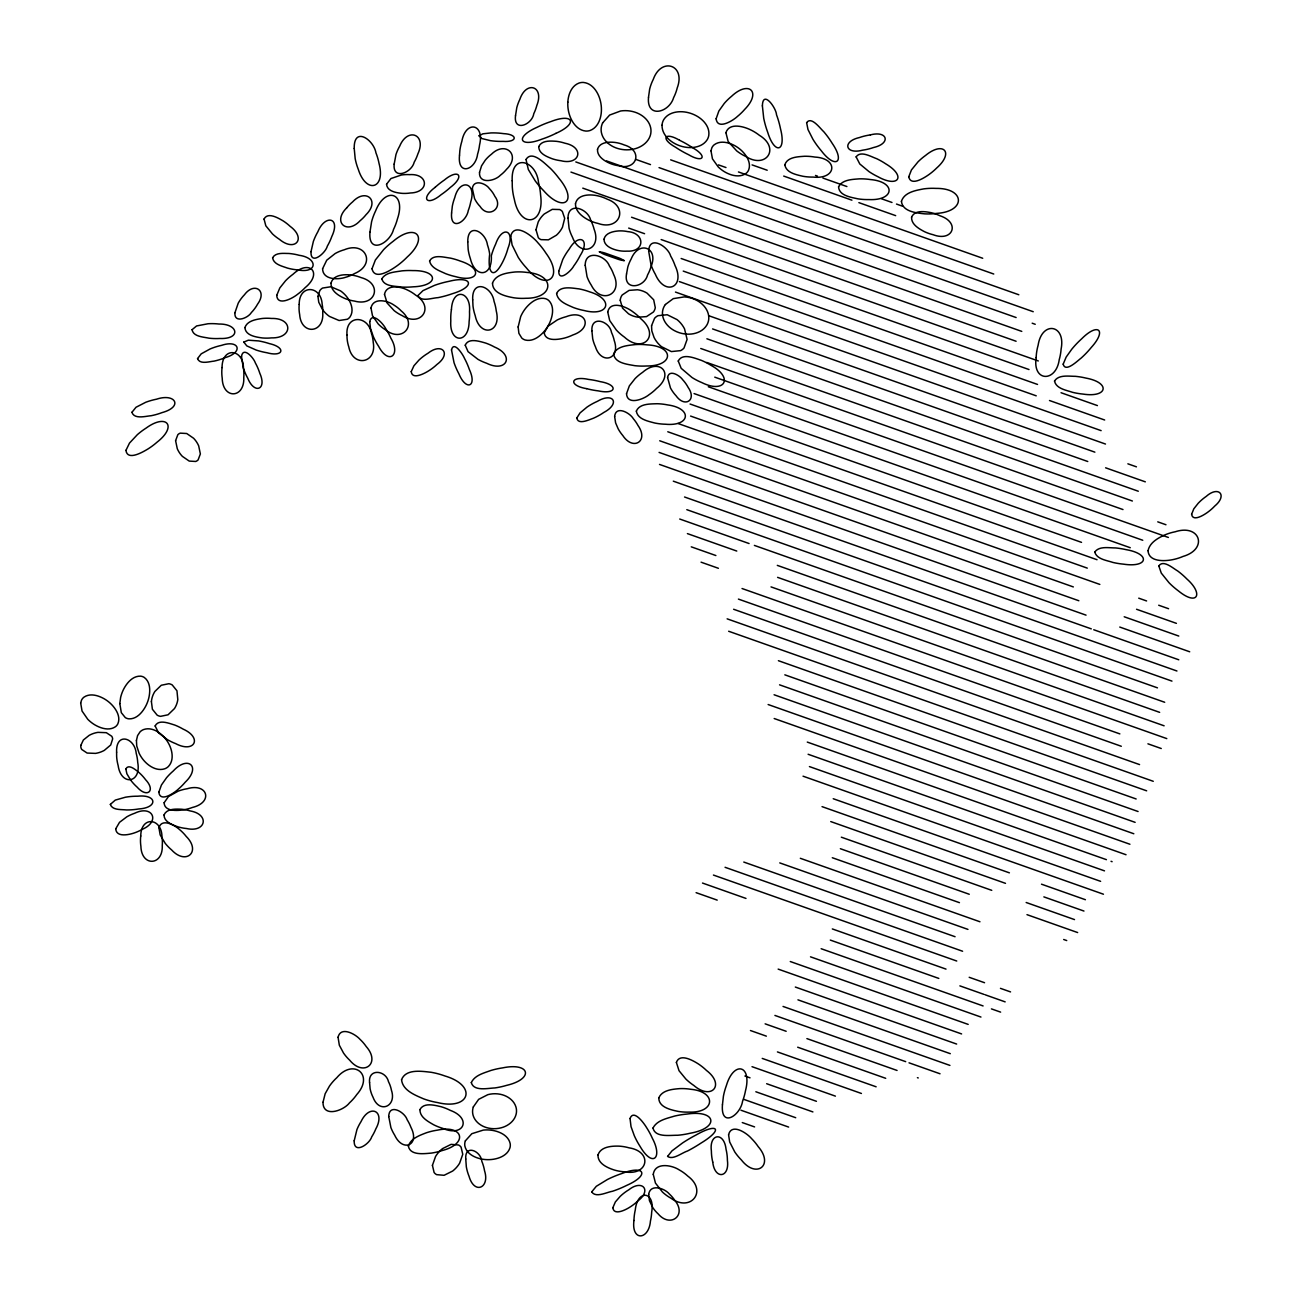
<?xml version="1.0" encoding="UTF-8"?>
<svg xmlns="http://www.w3.org/2000/svg" width="1302" height="1302" viewBox="0 0 1302 1302"><rect width="100%" height="100%" fill="white"/><g stroke="black" fill="none" stroke-linecap="round" stroke-linejoin="round"><path stroke-width="1.5" d="M346.592 208.011C332.303 222.056 346.755 235.027 360.084 220.738A42.087 41.208 -3.7 0 0 366.057 214.667C380.347 200.638 365.895 187.667 352.565 201.94A42.087 41.208 -3.7 0 0 346.592 208.011M435.047 187.39C420.025 198.734 426.942 206.562 441.085 194.73A86.485 84.695 -3.7 0 0 450.378 187.39C465.4 176.047 458.483 168.235 444.34 180.05A86.485 84.695 -3.7 0 0 435.047 187.407M555.889 133.374C578.365 123.478 573.352 112.769 550.844 121.591A101.865 99.749 -3.7 0 0 536.961 127.336C514.485 137.231 519.498 147.94 542.006 139.119A101.865 99.749 -3.7 0 0 555.889 133.374M870.403 134.887C887.671 130.314 891.154 143.594 873.561 147.517A56.914 55.726 -3.7 0 1 862.559 150.186C845.291 154.775 841.808 141.479 859.401 137.556A56.914 55.726 -3.7 0 1 870.403 134.903M586.649 388.663C568.063 385.587 570.309 375.448 588.504 379.403A86.485 84.695 -3.7 0 1 600.206 381.632C618.775 384.725 616.546 394.864 598.334 390.893A86.485 84.695 -3.7 0 1 586.649 388.663M815.491 175.444L817.493 176.144M822.913 178.065L846.902 186.544M881.356 198.718L891.984 202.477M896.492 204.056L902.823 206.302M752.068 164.898L767.203 170.236M783.706 176.079L851.915 200.183M858.881 202.64L895.678 215.644M718.46 164.882L725.979 167.535M738.446 171.945L982.717 258.268M670.66 159.853L993.751 274.022M635.62 159.332L650.495 164.605M659.04 167.616L1018.815 294.757M606.553 160.927L1033.235 311.715M575.809 161.936L1016.13 317.542M1032.177 323.205L1035.236 324.279M570.96 172.092L1021.777 331.392M582.775 188.139L618.694 200.817M619.638 201.159L1016.097 341.254M631.568 217.239L1038.296 360.963M628.671 228.078L644.588 233.709M661.172 239.568L1029.003 369.54M681.158 258.496L1037.531 384.432M1061.049 392.732L1097.423 405.589M683.241 271.093L1036.229 395.824M1049.493 400.511L1104.666 420.009M679.351 281.59L1101.134 430.637M675.461 292.071L699.174 300.453M700.362 300.876L1105.496 444.047M709.476 315.963L1094.868 452.152M1127.874 463.821L1136.434 466.832M712.568 328.918L1087.772 461.51M1105.61 467.809L1145.321 481.838M706.888 338.78L1138.29 491.228M700.753 348.48L1132.382 501.01M706.709 362.444L1122.991 509.554M1157.755 521.842L1165.957 524.739M714.765 377.157L1168.366 537.449M708.288 386.743L1142.765 540.265M694.08 393.578L1130.266 547.719M690.06 404.027L1081.523 542.364M690.581 416.07L1097.033 559.714M678.082 423.524L1087.284 568.128M667.78 431.759L1099.832 584.419M1138.729 598.171L1146.59 600.954M1158.699 605.235L1168.578 608.718M659.723 440.776L1073.336 586.925M1136.548 609.271L1176.406 623.349M659.089 452.412L1078.837 600.743M1124.212 616.774L1178.782 636.06M659.512 464.423L1086.047 615.146M1119.769 627.059L1189.702 651.781M673.313 481.17L1091.288 628.866M1093.761 629.745L1178.782 659.788M684.543 497.006L1176.943 671.002M686.805 509.668L1171.963 681.109M679.725 519.026L749.073 543.536M754.379 545.408L1157.462 687.847M687.407 533.608L736.769 551.055M777.31 565.377L1164.688 702.266M691.264 546.84L715.872 555.531M777.603 577.356L1159.643 712.357M701.062 562.171L718.395 568.29M771.028 586.893L1164.118 725.8M742.042 588.52L1166.804 738.608M738.413 599.099L1119.85 733.889M1147.925 743.816L1161.254 748.52M733.612 609.271L1121.299 746.274M727.134 618.841L1139.559 764.583M728.664 631.258L1153.263 781.298M778.401 660.7L1146.655 790.819M784.829 674.827L1136.158 798.972M779.556 684.836L1138.078 811.52M774.088 694.763L1135.132 822.343M768.131 704.528L1133.814 833.752M774.185 718.525L1129.924 844.249M807.289 742.091L1126.035 854.73M808.119 754.265L1106.423 859.662M1111.045 861.306L1112.103 861.68M809.421 766.585L1104.503 870.859M803.041 776.187L1100.613 881.34M833.231 798.728L1103.445 894.214M822.05 806.638L1009.392 872.845M1041.502 884.188L1085.412 899.715M830.741 821.578L1005.502 883.342M1043.862 896.883L1083.964 911.058M841.336 837.186L991.75 890.34M1026.171 902.498L1074.508 919.586M840.36 848.709L969.258 894.262M1026.985 914.655L1077.649 932.558M832.303 857.725L959.444 902.66M1063.685 939.491L1066.729 940.565M800.323 858.295L979.95 921.767M779.768 862.901L967.956 929.4M743.784 862.054L955.066 936.708M725.068 867.295L962.601 951.241M713.431 875.058L956.742 961.022M702.494 883.049L745.981 898.429M832.32 928.928L946.017 969.111M969.193 977.297L984.556 982.717M1000.457 988.348L1010.547 991.912M696.114 892.667L717.207 900.121M830.302 940.077L938.807 978.42M959.883 985.874L983.954 994.37M985.012 994.744L1005.16 1001.873M821.155 948.719L983.091 1005.941M991.424 1008.887L1000.62 1012.126M810.495 956.824L980.959 1017.057M790.265 961.527L968.183 1024.397M778.157 969.111L961.592 1033.934M795.327 987.046L956.644 1044.058M797.947 999.838L950.297 1053.676M783.039 1006.446L949.923 1065.41M774.918 1015.43L905.704 1061.651M909.04 1062.823L940.028 1073.776M765.137 1023.844L786.164 1031.282M806.898 1038.605L897.062 1070.456M917.422 1077.665L918.252 1077.958M750.457 1030.533L766.357 1036.148M797.687 1047.215L885.702 1078.316M777.424 1051.918L876.132 1086.796M762.24 1058.412L861.419 1093.468M752.019 1066.68L835.412 1096.138M744.907 1076.022L750.017 1077.828M766.65 1083.72L816.435 1101.297M755.844 1091.76L812.904 1111.924M743.605 1099.295L795.717 1117.718M740.936 1110.215L788.621 1127.076M742.286 1122.568L754.59 1126.914M679.563 140.274C664.801 131.502 660.13 138.63 675.429 147.159A103.655 101.491 -3.7 0 0 688.546 154.678C703.308 163.466 707.979 156.321 692.68 147.793A103.655 101.491 -3.7 0 0 679.563 140.274M712.747 1162.133C714.668 1179.824 729.787 1178.066 727.411 1160.375A52.243 51.152 -3.7 0 0 726.044 1149.243C724.14 1131.536 708.988 1133.31 711.38 1151.001A52.243 51.152 -3.7 0 0 712.747 1162.133M429.579 260.953C431.011 268.163 439.685 270.832 445.561 273.632A68.925 67.492 -3.7 0 0 455.456 276.61C478.68 283.299 483.791 268.521 460.355 261.084A68.925 67.492 -3.7 0 0 450.459 258.121C444.063 257.373 433.42 254.004 429.579 260.953M451.582 212.975C450.101 231.707 466.36 222.105 468.297 210.452A52.047 50.957 -3.7 0 0 470.722 201.956C476.939 182.361 459.622 177.983 454.756 197.627A52.047 50.957 -3.7 0 0 452.331 206.123L451.582 212.975M648.51 97.292C646.443 118.824 669.212 112.672 673.622 97.634A47.197 46.221 -3.7 0 0 677.252 87.852C685.91 64.856 661.351 56.67 653.278 79.373A47.197 46.221 -3.7 0 0 649.649 89.154L648.51 97.292M346.983 334.923L347.048 337.918A37.563 36.782 -3.7 0 0 348.79 346.902C352.988 367.88 377.141 363.47 373.218 342.28A37.563 36.782 -3.7 0 0 371.461 333.296C368.287 315.068 345.372 314.384 346.983 334.923M354.225 148.477L355.186 158.681A63.293 61.975 -3.7 0 0 358.294 169.341C366.155 194.242 385.831 188.985 379.045 163.466A63.293 61.975 -3.7 0 0 375.936 152.822C373.674 139.574 353.688 125.92 354.225 148.477M388.745 1116.546L390.893 1127.548A44.04 43.129 -3.7 0 0 394.669 1135.149C402.871 1152.856 420.139 1144.979 410.944 1127.353A44.04 43.129 -3.7 0 0 407.168 1119.753C404.743 1111.973 388.972 1102.989 388.745 1116.546M394.164 164.117C392.488 180.49 411.66 172.792 414.166 162.262A46.53 45.554 -3.7 0 0 417.877 153.896C426.942 134.448 407.689 126.766 399.681 146.182A46.53 45.554 -3.7 0 0 395.971 154.547L394.164 164.117M762.386 105.853L763.721 118.27A98.692 96.641 -3.7 0 0 767.724 132.348C774.657 154.954 786.489 151.943 780.516 128.833A98.692 96.641 -3.7 0 0 776.513 114.755C776.138 107.708 762.826 89.464 762.386 105.853M784.846 164.752C786.017 172.824 796.303 174.712 802.927 176.275A54.847 53.707 -3.7 0 0 813.148 177.088C836.665 179.692 838.683 158.291 814.873 157.07A54.847 53.707 -3.7 0 0 804.636 156.256C797.817 156.761 787.385 156.989 784.846 164.752M323.01 1102.289C322.863 1118.027 343.468 1110.752 349.457 1102.892A51.852 50.778 -3.7 0 0 356.846 1094.461C374.455 1074.768 353.428 1057.973 336.844 1077.665A51.852 50.778 -3.7 0 0 329.471 1086.08L325.158 1093.745L323.01 1102.289M175.591 440.662L177.284 448.734A26.317 25.78 -3.7 0 0 182.361 456.351L189.229 461.087L195.707 461.461A6.315 6.184 -3.7 0 0 198.116 459.899L200.362 453.942L198.685 445.87A26.317 25.78 -3.7 0 0 193.591 438.253L186.723 433.517L180.262 433.143A6.315 6.184 -3.7 0 0 177.837 434.705L175.591 440.662M369.573 1082.548L370.11 1088.716A34.112 33.413 -3.7 0 0 373.072 1097.326C379.289 1114.105 396.931 1106.472 391.446 1090.279A34.112 33.413 -3.7 0 0 388.484 1081.669C385.848 1070.098 367.994 1068.21 369.573 1082.548M667.601 1156.388C672.841 1160.359 681.841 1152.775 687.57 1150.984A153.262 150.088 -3.7 0 0 701.192 1142.977C723.277 1129.599 718.297 1122.324 696.261 1134.888A153.262 150.088 -3.7 0 0 682.639 1142.896L671.946 1150.903L667.601 1156.388M119.817 703.568L121.314 712.666L125.269 717.565A8.251 8.089 -3.7 0 0 128.914 718.85C136.564 719.241 142.276 712.519 145.612 706.368A37.465 36.684 -3.7 0 0 148.916 697.481C150.381 690.744 150.397 681.939 144.262 677.447A8.251 8.089 -3.7 0 0 140.616 676.161C132.967 675.787 127.238 682.492 123.918 688.644A37.465 36.684 -3.7 0 0 120.614 697.53L119.817 703.568M317.948 296.4L318.762 302.259L322.424 309.453A30.174 29.555 -3.7 0 0 329.487 316.435L339.09 320.52L347.39 319.25A9.033 8.854 -3.7 0 0 350.189 316.663C353.998 310.755 351.328 303.073 347.553 297.832A30.174 29.555 -3.7 0 0 340.489 290.851L330.887 286.765L322.587 288.051A9.033 8.854 -3.7 0 0 319.804 290.623L317.948 296.4M354.193 1140.796C353.672 1154.841 369.54 1144.165 371.721 1136.841A52.047 50.957 -3.7 0 0 375.79 1128.964C385.799 1110.866 369.622 1103.364 360.996 1121.673A52.047 50.957 -3.7 0 0 356.943 1129.55L354.193 1140.796M459.525 155.133C457.197 176.323 475.523 170.236 477.574 154.206A54.879 53.74 -3.7 0 0 479.559 144.961C484.816 123.56 465.709 119.947 461.852 141.348A54.879 53.74 -3.7 0 0 459.85 150.609L459.525 155.133M722.447 1104.796C720.527 1128.492 740.333 1115.651 742.563 1101.264A68.827 67.395 -3.7 0 0 745.541 1090.555C752.133 1064.906 733.791 1060.512 726.402 1085.494A68.827 67.395 -3.7 0 0 723.424 1096.186L722.447 1104.796M515.511 115.764C513.379 132.365 532.062 124.829 533.787 113.681A47.669 46.677 -3.7 0 0 536.847 105.397C544.496 86.192 526.317 80.171 519.84 99.391A47.669 46.677 -3.7 0 0 516.78 107.675L515.511 115.764M633.944 1220.495C631.21 1241.522 648.819 1240.236 650.43 1221.146A56.165 55.009 -3.7 0 0 651.684 1212.081C655.297 1191.135 637.427 1189.003 635.278 1209.932A56.165 55.009 -3.7 0 0 634.009 1218.997L633.944 1220.495M662.051 125.22C661.774 133.341 668.105 140.014 674.859 143.611A33.234 32.534 -3.7 0 0 684.494 147.028C692.452 148.558 702.331 147.142 707.1 139.867A12.629 12.369 -3.7 0 0 708.793 135.294C709.915 126.75 703.194 119.426 696.114 115.683A33.234 32.534 -3.7 0 0 686.48 112.265C678.521 110.735 668.642 112.151 663.874 119.426A12.629 12.369 -3.7 0 0 662.181 123.999L662.051 125.22M372.03 268.749C374.634 281.216 391.886 269.563 397.81 265.25A80.171 78.511 -3.7 0 0 407.282 256.966C429.579 236.752 415.419 222.349 393.09 241.358A80.171 78.511 -3.7 0 0 383.618 249.642L375.367 260.009L372.03 268.749M472.707 299.851L473 306.084A49.46 48.434 -3.7 0 0 475.197 315.621C479.787 337.836 501.807 333.117 496.257 310.934A49.46 48.434 -3.7 0 0 494.06 301.38C491.782 285.805 471.617 278.677 472.707 299.851M614.642 416.526L615.602 422.857L618.141 428.765A40.492 39.646 -3.7 0 0 622.795 435.519C633.114 451.306 649.177 441.166 637.98 425.461A40.492 39.646 -3.7 0 0 633.325 418.707C629.859 412.701 615.683 405.117 614.642 416.526M369.947 232.212C368.027 255.371 390.079 243.181 393.513 229.477A62.268 60.966 -3.7 0 0 397.501 218.72C406.305 192.729 385.49 185.991 375.578 210.973A62.268 60.966 -3.7 0 0 371.591 221.731L369.947 232.212M556.605 293.503C557.728 301.494 567.119 304.701 573.547 307.581A64.628 63.293 -3.7 0 0 584.093 310.511C608.913 316.972 614.544 299.297 589.546 291.811A64.628 63.293 -3.7 0 0 578.999 288.881C571.985 288.116 560.202 285.447 556.605 293.503M591.726 1191.9C595.746 1198.182 606.618 1192.225 612.542 1191.249A107.448 105.218 -3.7 0 0 626.799 1185.341C649.893 1175.218 644.848 1164.493 621.754 1173.558A107.448 105.218 -3.7 0 0 607.497 1179.466L596.3 1186.301L591.726 1191.9M591.905 330.806L592.687 338.666A40.199 39.353 -3.7 0 0 595.405 346.69C601.378 365.374 620.826 359.271 614.235 340.522A40.199 39.353 -3.7 0 0 611.517 332.498C609.662 321.073 590.896 314.872 591.905 330.806M653.262 1174.371L655.459 1183.095L662.458 1192.046A43.194 42.299 -3.7 0 0 671.018 1198.247C690.744 1212.65 707.962 1190.956 687.782 1176.08A43.194 42.299 -3.7 0 0 679.221 1169.896C671.653 1164.932 654.971 1161.986 653.262 1174.371M197.546 358.587C199.727 364.723 209.199 361.565 214.098 361.11A63.896 62.577 -3.7 0 0 225.458 357.545C243.637 352.272 239.226 339.35 221.503 345.372A63.896 62.577 -3.7 0 0 210.143 348.936L201.208 353.851L197.546 358.587M518.147 326.965L518.896 333.361L521.744 337.999A8.902 8.723 -3.7 0 0 525.259 340.017C533.055 341.921 540.281 336.209 544.903 330.529A38.051 37.27 -3.7 0 0 549.997 322.082C552.797 315.458 554.424 306.409 548.939 300.681A8.902 8.723 -3.7 0 0 545.424 298.646C537.628 296.758 530.402 302.471 525.78 308.135A38.051 37.27 -3.7 0 0 520.686 316.598L518.147 326.965M908.763 176.779C910.7 186.658 924.42 177.788 929.156 174.403A62.154 60.852 -3.7 0 0 936.691 168.007C954.415 152.35 943.315 140.746 925.559 155.443A62.154 60.852 -3.7 0 0 918.024 161.839L911.449 169.927L908.763 176.779M544.22 332.791C545.359 341.694 557.956 339.61 564.173 338.146A46.953 45.993 -3.7 0 0 572.929 334.94C593.566 327.941 586.03 308.818 566.061 316.728A46.953 45.993 -3.7 0 0 557.289 319.934L548.044 326.167L544.22 332.791M676.389 1062.465L679.026 1070.7L685.877 1079.065A57.125 55.937 -3.7 0 0 693.836 1085.461C711.462 1100.711 725.474 1084.924 706.449 1070.423A57.125 55.937 -3.7 0 0 698.49 1064.027C692.924 1060.446 679.628 1052.862 676.389 1062.465M322.587 268.733C322.75 279.784 337.609 279.93 345.372 277.359A40.541 39.695 -3.7 0 0 354.6 273.534C376.327 264.452 365.748 240.805 344.379 249.74A40.541 39.695 -3.7 0 0 335.151 253.548L326.721 260.221L322.587 268.733M465.237 345.209L468.053 351.654L477.997 359.368A54.228 53.105 -3.7 0 0 486.753 363.291C506.478 373.007 515.153 355.576 494.418 346.983A54.228 53.105 -3.7 0 0 485.662 343.061C479.624 341.384 468.427 337.527 465.237 345.209M626.522 393.709C627.173 405.573 643.351 399.372 648.982 394.75A49.46 48.434 -3.7 0 0 656.615 388.387C674.81 373.788 659.723 357.253 642.651 372.307A49.46 48.434 -3.7 0 0 635.018 378.67L629.338 385.897L626.522 393.709M856.13 156.875L859.792 163.971L869.036 171.636A73.547 72.017 -3.7 0 0 877.89 176.698C898.64 188.302 906.583 176.128 885.604 163.759A73.547 72.017 -3.7 0 0 876.734 158.714C870.989 156.728 860.589 150.3 856.13 156.875M1036.148 357.578C1032.388 382.251 1056.166 382.365 1059.226 359.678A55.465 54.31 -3.7 0 0 1061.114 349.05C1066.029 324.312 1041.877 320.552 1038.133 345.193A55.465 54.31 -3.7 0 0 1036.246 355.82L1036.148 357.578M401.553 1079.7C402.644 1090.441 415.012 1095.112 423.622 1098.855A78.039 76.411 -3.7 0 0 437.456 1102.55C470.071 1110.573 477.704 1085.624 444.926 1075.973A78.039 76.411 -3.7 0 0 431.092 1072.278C421.653 1071.253 405.85 1068.6 401.553 1079.7M408.389 1146.199C410.293 1155.753 424.094 1153.67 431.353 1153.1A63.928 62.61 -3.7 0 0 442.371 1150.496C468.378 1143.774 463.447 1124.521 437.407 1130.152A63.928 62.61 -3.7 0 0 426.405 1132.756C419.602 1135.409 410.651 1138.436 408.389 1146.199M451.501 349.88L454.04 362.705A78.576 76.948 -3.7 0 0 458.89 373.788C466.035 391.332 477.443 386.808 469.322 369.377A78.576 76.948 -3.7 0 0 464.456 358.294C462.894 354.502 453.78 340.294 451.501 349.88M512.207 180.799L512.288 186.918A67.623 66.223 -3.7 0 0 514.355 199.466C520.068 228.989 544.692 225.197 540.623 195.251A67.623 66.223 -3.7 0 0 538.54 182.703C536.57 160.471 510.791 152.464 512.207 180.799M620.24 300.29L622.519 308.118L628.573 313.831A23.631 23.143 -3.7 0 0 638.126 317.2L646.524 316.598L653.409 312.008A10.367 10.139 -3.7 0 0 655.28 307.646L653.685 299.802L647.061 293.145A23.631 23.143 -3.7 0 0 637.492 289.76L629.11 290.379L622.226 294.968A10.367 10.139 -3.7 0 0 620.354 299.33L620.24 300.29M648.673 251.14L650.984 264.729A56.165 54.993 -3.7 0 0 655.329 274.25C664.687 296.417 685.731 287.563 675.038 265.559A56.165 54.993 -3.7 0 0 670.676 256.055C668.138 246.583 649.291 234.458 648.673 251.14M155.15 725.979L158.584 732.88L167.307 739.585A56.165 55.009 -3.7 0 0 175.672 743.621C194.421 753.581 202.852 737.86 183.045 729.071A56.165 55.009 -3.7 0 0 174.663 725.019C169.016 723.359 158.535 718.916 155.15 725.979M465.758 1159.008L466.328 1166.82A47.718 46.726 -3.7 0 0 469.045 1176.292C474.319 1194.976 490.073 1187.961 484.556 1170.791A47.718 46.726 -3.7 0 0 481.838 1161.319C480.845 1150.789 464.619 1143.953 465.758 1159.008M716.133 118.775C717.402 130.281 732.814 120.793 737.485 116.399A59.925 58.671 -3.7 0 0 744.777 109.303C761.849 91.889 748.829 79.992 731.561 96.299A59.925 58.671 -3.7 0 0 724.286 103.395L718.85 111.028L716.133 118.775M386.548 184.217C387.101 191.427 396.426 192.842 402.204 193.363A38.734 37.921 -3.7 0 0 410.439 192.973C429.595 192.468 428.749 173.361 409.609 174.631A38.734 37.921 -3.7 0 0 401.358 175.021L390.974 178.52L386.548 184.217M467.776 241.944L468.15 249.382A50.55 49.492 -3.7 0 0 470.364 258.61C475.149 278.693 492.644 276.756 491.326 255.81A73.563 72.033 -3.7 0 1 495.688 244.027C502.051 225.409 515.315 229.738 507.959 248.373A73.563 72.033 -3.7 0 1 503.597 260.156C493.393 281.411 487.273 272.915 489.682 254.118A50.55 49.492 -3.7 0 0 487.453 244.874C485.613 231.577 467.434 221.975 467.776 241.944M510.693 236.199L512.109 244.971L518.277 257.438A76.964 75.37 -3.7 0 0 526.333 267.805C545.587 291.729 564.677 278.482 545.961 253.174A76.964 75.37 -3.7 0 0 537.905 242.79C532.599 236.183 514.42 221.584 510.693 236.199M536.001 229.77L538.312 237.68A7.812 7.649 -3.7 0 0 541.014 239.649L548.402 239.845L556.41 235.206A27.082 26.512 -3.7 0 0 562.48 227.199L564.694 218.362L562.366 211.51A7.812 7.649 -3.7 0 0 559.665 209.541L552.276 209.345L544.269 213.984A27.082 26.512 -3.7 0 0 538.198 221.991L536.001 229.77M116.61 752.165L116.643 756.56A46.53 45.554 -3.7 0 0 118.14 765.543C121.119 786.441 141.625 783.218 137.719 762.37A46.53 45.554 -3.7 0 0 136.222 753.386C134.692 737.323 115.715 731.936 116.61 752.165M384.497 294.382L387.117 303.008L394.115 310.608A40.427 39.581 -3.7 0 0 402.302 315.686C421.099 327.551 434.982 307.142 415.631 295.098A40.427 39.581 -3.7 0 0 407.461 290.02C400.544 286.44 386.434 283.966 384.497 294.382M585.2 265.282L587.039 276.642A40.053 39.223 -3.7 0 0 591.271 285.122C601.003 304.831 623.495 294.496 613.616 274.397A40.053 39.223 -3.7 0 0 609.385 265.917C605.414 255.046 585.168 249.154 585.2 265.282M1191.607 514.306C1192.811 521.825 1203.227 515.348 1206.791 512.89A50.957 49.899 -3.7 0 0 1214.799 506.006C1227.819 495.167 1218.542 485.369 1206.222 496.404A50.957 49.899 -3.7 0 0 1198.198 503.272L1193.804 508.838L1191.607 514.306M567.835 102.126L567.786 103.834A37.156 36.391 -3.7 0 0 569.251 114.137C571.513 121.818 577.03 130.135 585.656 131.046A11.165 10.921 -3.7 0 0 590.343 130.395C598.399 127.173 601.394 117.652 601.426 109.661A37.156 36.391 -3.7 0 0 599.962 99.375C597.699 91.677 592.182 83.361 583.54 82.465A11.165 10.921 -3.7 0 0 578.853 83.116C571.366 86.046 568.242 94.655 567.835 102.126M636.336 411.139C637.573 419.309 648.119 421.181 654.776 423.02A61.064 59.794 -3.7 0 0 665.371 424.224C690.337 426.6 692.794 408.291 667.698 404.922A61.064 59.794 -3.7 0 0 657.119 403.718C650.154 404.027 639.494 403.49 636.336 411.139M603.998 239.275C604.161 246.176 612.152 249.121 617.815 250.44A34.129 33.413 -3.7 0 0 627.125 251.14C645.466 252.132 645.157 232.863 627.759 231.626A34.129 33.413 -3.7 0 0 618.45 230.942C612.998 231.382 605.316 232.993 603.998 239.275M607.725 311.992L609.694 320.52L616.318 330.008A51.673 50.599 -3.7 0 0 624.488 337.153C642.846 353.981 660.521 335.574 641.072 318.974A51.673 50.599 -3.7 0 0 632.902 311.829C626.522 306.767 610.378 299.997 607.725 311.992M110.344 804.408C112.33 810.43 121.363 809.323 126.522 809.958A68.322 66.907 -3.7 0 0 138.793 808.949C158.258 807.793 157.086 794.139 137.735 796.206A68.322 66.907 -3.7 0 0 125.448 797.215L115.292 800.095L110.344 804.408M311.015 251.644C310.332 266.113 325.646 253.044 327.307 246.176A62.268 60.966 -3.7 0 0 331.815 236.492C340.994 217.108 325.012 214.228 317.867 231.74A62.268 60.966 -3.7 0 0 313.359 241.44L311.015 251.644M667.584 377.564L670.465 387.931A38.051 37.27 -3.7 0 0 676.047 395.759C684.787 408.161 697.123 400.153 688.172 387.459A38.051 37.27 -3.7 0 0 682.59 379.631C679.644 375.35 668.886 368.857 667.584 377.564M369.735 321.675L370.452 328.267L373.283 336.502A66.402 65.035 -3.7 0 0 378.54 346.202C388.631 365.488 401.114 355.283 390.893 338.211A66.402 65.035 -3.7 0 0 385.636 328.511C383.358 323.856 372.014 311.113 369.735 321.675M1158.813 565.931L1161.286 573.108L1169.05 582.759A80.984 79.292 -3.7 0 0 1178.294 590.815C1197.612 606.651 1203.764 593.907 1186.919 579.016A80.984 79.292 -3.7 0 0 1177.675 570.96C1172.923 568.242 1163.207 559.355 1158.813 565.931M158.828 792.202C160.081 802.829 174.256 793.032 178.374 789.077A60.462 59.208 -3.7 0 0 185.144 782.274C201.436 766.878 188.058 754.851 173.28 770.963A60.462 59.208 -3.7 0 0 166.51 777.782L161.432 785.008L158.828 792.202M568.014 218.199L569.072 228.306A43.047 42.152 -3.7 0 0 572.441 237.143C579.992 257.747 602.142 249.935 594.103 229.185A43.047 42.152 -3.7 0 0 590.734 220.347C588.146 208.564 567.802 201.224 568.014 218.199M728.583 1134.791L729.673 1141.968L734.751 1151.912A56.165 54.993 -3.7 0 0 741.44 1160.017C756.202 1179.026 774.381 1165.306 758.236 1146.671A56.165 54.993 -3.7 0 0 751.531 1138.566C746.778 1132.952 731.415 1122.731 728.583 1134.791M901.423 201.354C902.563 211.721 916.429 212.958 924.68 213.853A63.554 62.236 -3.7 0 0 936.984 213.365C966.117 211.477 965.254 188.009 936.04 188.399A63.554 62.236 -3.7 0 0 923.72 188.888C915.615 190.401 904.255 192.338 901.423 201.354M1148.055 550.697C1148.673 561.943 1164.167 561.325 1172.256 559.746A51.852 50.778 -3.7 0 0 1183.062 556.426C1208.468 549.037 1200.086 523.616 1175.234 531.769A51.852 50.778 -3.7 0 0 1164.427 535.089C1157.641 538.231 1149.65 542.739 1148.055 550.697M131.925 412.327C134.334 419.521 145.45 416.184 151.195 415.712A66.402 65.035 -3.7 0 0 161.969 412.636C183.598 406.745 175.379 392.846 156.565 399.193A66.402 65.035 -3.7 0 0 145.775 402.253L136.01 407.266L131.925 412.327M136.433 740.464L136.743 746.013L139.119 753.24A33.706 33.006 -3.7 0 0 144.441 761.165C149.421 766.634 157.282 771.337 164.849 768.75A10.335 10.107 -3.7 0 0 168.479 766.406C173.898 760.628 172.564 751.596 169.406 745.021A33.706 33.006 -3.7 0 0 164.085 737.111C159.104 731.643 151.244 726.923 143.692 729.527A10.335 10.107 -3.7 0 0 140.046 731.87L137.573 735.614L136.433 740.464M626.539 273.925C623.284 291.013 644.392 287.905 647.566 274.95A40.427 39.581 -3.7 0 0 650.967 266.78C659.121 247.608 638.761 239.975 631.193 258.919A40.427 39.581 -3.7 0 0 627.792 267.089L626.539 273.925M575.484 203.698C575.24 211.494 582.515 216.897 588.732 220.136A40.199 39.353 -3.7 0 0 598.09 223.439C619.768 231.186 629.192 207.067 607.106 199.125A40.199 39.353 -3.7 0 0 597.748 195.821C590.132 194.079 577.535 194.144 575.484 203.698M241.488 356.455L243.279 367.848A59.632 58.378 -3.7 0 0 247.754 378.231C254.395 394.701 267.203 389.672 259.798 373.235A59.632 58.378 -3.7 0 0 255.322 362.867C253.825 358.05 243.197 345.876 241.488 356.455M1094.77 552.048C1096.821 559.323 1106.814 560.332 1112.998 562.464A80.447 78.771 -3.7 0 0 1123.512 564.157C1148.201 567.932 1150.887 553.903 1126.002 549.623A80.447 78.771 -3.7 0 0 1115.488 547.93C1108.881 547.979 1099.116 545.831 1094.77 552.048M151.406 701.615L152.399 709.264L157.151 715.14A9.439 9.244 -3.7 0 0 160.553 716.344L168.056 714.798L174.484 708.548A23.013 22.541 -3.7 0 0 177.804 699.597L176.958 690.792L172.206 684.917A9.439 9.244 -3.7 0 0 168.804 683.713L161.285 685.259L154.857 691.492A23.013 22.541 -3.7 0 0 151.553 700.443L151.406 701.615M612.868 1207.686C613.714 1215.759 625.058 1210.128 629.11 1207.621A49.313 48.288 -3.7 0 0 637.834 1200.965C651.976 1190.402 642.423 1179.042 628.915 1189.719A49.313 48.288 -3.7 0 0 620.191 1196.375L615.341 1201.974L612.868 1207.686M234.946 312.675C233.921 323.742 247.95 318.225 251.367 312.545A40.557 39.711 -3.7 0 0 257.584 304.147C267.594 290.509 254.215 281.525 244.434 294.789A40.557 39.711 -3.7 0 0 238.217 303.187L234.946 312.675M479.527 172.336C478.631 184.461 494.923 181.124 500.391 175.233A36.977 36.212 -3.7 0 0 506.559 169.293C521.158 155.231 505.485 140.372 491.44 154.238A36.977 36.212 -3.7 0 0 485.272 160.179L481.561 165.826L479.527 172.336M432.427 1165.355L434.103 1172.484A7.519 7.373 -3.7 0 0 436.642 1174.648L444.096 1175.299L452.673 1171.035A29.262 28.644 -3.7 0 0 459.622 1163.207L462.763 1154.304L461.087 1147.16A7.519 7.373 -3.7 0 0 458.564 1144.995L451.094 1144.36L442.534 1148.624A29.262 28.644 -3.7 0 0 435.568 1156.453L432.427 1165.355M678.244 361.012L681.174 368.303L692.062 377.547A65.149 63.798 -3.7 0 0 701.794 382.576C724.677 393.985 734.084 377.922 711.087 365.39A65.149 63.798 -3.7 0 0 701.355 360.361C694.731 358.18 682.443 352.728 678.244 361.012M80.838 745.362L80.822 746.827A6.315 6.184 -3.7 0 0 81.782 749.496L87.136 753.061L95.534 753.386A26.317 25.78 -3.7 0 0 104.323 750.375L110.703 744.988L112.656 738.918A6.315 6.184 -3.7 0 0 111.712 736.248L106.341 732.684L97.943 732.359A26.317 25.78 -3.7 0 0 89.154 735.37L83.361 740.008L80.838 745.362M806.622 122.665L807.989 129.533L812.92 139.265A93.402 91.466 -3.7 0 0 821.35 150.837C835.233 169.13 845.503 162.604 832.173 143.285A93.402 91.466 -3.7 0 0 823.743 131.697C820 128.312 811.276 115.911 806.622 122.665M651.57 325.663L651.797 330.822L654.06 337.478A29.116 28.514 -3.7 0 0 661.481 346.674L671.376 351.573L680.604 350.629A11.067 10.823 -3.7 0 0 684.022 347.992L687.098 339.399L684.527 328.836A29.116 28.514 -3.7 0 0 677.105 319.641L667.21 314.742L657.982 315.686A11.067 10.823 -3.7 0 0 654.564 318.323L651.57 325.663M472.349 188.627L474.563 198.588A30.988 30.337 -3.7 0 0 480.064 206.416C487.99 218.964 504.02 208.483 494.89 196.407A30.988 30.337 -3.7 0 0 489.389 188.595C485.646 183.094 473.31 178.992 472.349 188.627M648.673 1194.357L649.454 1200.688L652.807 1207.605A34.405 33.689 -3.7 0 0 658.145 1213.871C670.4 1228.388 687.277 1215.173 674.729 1200.281A34.405 33.689 -3.7 0 0 669.374 1194.032C664.541 1188.173 650.251 1183.453 648.673 1194.357M630.038 1118.516L631.031 1126.637L634.302 1135.702A81.652 79.943 -3.7 0 0 640.112 1146.46C652.676 1168.04 662.897 1158.048 652.383 1138.322A81.652 79.943 -3.7 0 0 646.557 1127.565C643.969 1123.252 633.569 1108.686 630.038 1118.516M1054.522 381.063C1056.101 388.68 1066.289 390.144 1072.555 392.325A73.058 71.545 -3.7 0 0 1083.052 394.083C1107.742 397.94 1110.769 382.609 1085.901 378.085A73.058 71.545 -3.7 0 0 1075.387 376.327C1068.698 376.327 1058.624 374.423 1054.522 381.063M371.005 308.021L372.502 315.784L378.215 323.954A37.563 36.782 -3.7 0 0 385.425 329.764C402.058 343.223 418.219 324.882 401.244 310.934A37.563 36.782 -3.7 0 0 394.034 305.14C387.573 300.436 373.088 297.247 371.005 308.021M125.855 768.945L126.88 773.762L130.656 780.077A48.825 47.816 -3.7 0 0 137.149 787.14C147.028 798.435 156.159 790.867 145.596 779.703A48.825 47.816 -3.7 0 0 139.119 772.639C136.075 770.231 128.621 763.363 125.855 768.945M558.753 271.255C558.672 282.632 571.562 270.49 573.726 266.015A70.113 68.648 -3.7 0 0 580.139 255.631C590.734 239.242 578.772 232.651 569.169 249.138A70.113 68.648 -3.7 0 0 562.741 259.521L558.753 271.255M338.064 1037.255L339.334 1045.213L343.5 1053.009A46.075 45.114 -3.7 0 0 349.717 1060.219C363.584 1077.128 381.095 1063.36 366.236 1046.564A46.075 45.114 -3.7 0 0 360.019 1039.354C355.202 1033.853 340.652 1026.009 338.064 1037.255M411.253 371.607C412.067 379.875 423.768 373.82 427.87 371.33A52.991 51.901 -3.7 0 0 436.951 364.462C451.664 353.639 442.11 342.149 428.081 353.184A52.991 51.901 -3.7 0 0 419 360.036L413.922 365.781L411.253 371.607M244.922 327.567C245.411 335.542 255.908 337.039 262.19 337.934A46.953 45.993 -3.7 0 0 271.532 337.885C293.162 338.374 293.21 317.818 271.516 318.453A46.953 45.993 -3.7 0 0 262.174 318.485C255.941 319.429 247.25 320.715 244.922 327.567M710.99 150.804L712.454 158.86L718.265 166.965A33.657 32.957 -3.7 0 0 725.637 172.417C731.724 175.705 740.122 177.821 746.16 173.296A9.016 8.837 -3.7 0 0 748.552 170.188C751.384 163.287 746.941 155.882 742.107 151.113A33.657 32.957 -3.7 0 0 734.735 145.645C728.648 142.374 720.25 140.242 714.228 144.766A9.016 8.837 -3.7 0 0 711.82 147.875L710.99 150.804M299.216 304.391L299.102 305.824A37.4 36.635 -3.7 0 0 299.672 314.612C301.055 335.184 324.052 333.686 322.75 313.115A37.4 36.635 -3.7 0 0 322.164 304.326C321.155 285.171 298.939 284.145 299.216 304.391M115.732 828.804C116.252 837.593 128.849 834.826 134.399 832.906A44.04 43.129 -3.7 0 0 142.244 829.341C160.781 821.432 152.464 804.538 134.676 813.262A44.04 43.129 -3.7 0 0 126.815 816.826L119.507 822.343L115.732 828.804M276.74 295.359C277.359 306.654 292.869 298.223 297.67 294.203A58.232 57.028 -3.7 0 0 305.14 287.661C323.059 272.932 309.453 258.772 292.966 274.299A58.232 57.028 -3.7 0 0 285.496 280.825L279.8 287.97L276.74 295.359M331.034 283.104C330.659 291.013 338.764 295.896 345.144 298.597A40.053 39.223 -3.7 0 0 354.453 301.071C375.969 307.012 382.983 283.445 361.061 277.586A40.053 39.223 -3.7 0 0 351.752 275.096C344.525 274.136 333.328 274.543 331.034 283.104M1063.181 364.169C1065.394 372.925 1077.503 360.8 1081.295 357.952A95.697 93.695 -3.7 0 0 1091.255 347.488C1107.205 329.911 1098.009 322.326 1081.718 338.764A95.697 93.695 -3.7 0 0 1071.758 349.229L1066.159 357.09L1063.181 364.169M381.844 278.888C383.96 286.814 395.678 286.049 402.285 287.091A77.323 75.728 -3.7 0 0 413.255 286.814C439.083 285.887 438.774 270.246 412.864 270.588A77.323 75.728 -3.7 0 0 401.911 270.865C395.124 272.085 385.636 272.183 381.844 278.888M526.024 159.495L528.319 169.488L535.301 181.011A90.538 88.65 -3.7 0 0 543.666 190.71C563.359 213.154 578.462 201.664 558.851 178.162A90.538 88.65 -3.7 0 0 550.486 168.463C545.017 163.775 531.883 149.616 526.024 159.495M80.675 702.999L82.042 711.022L87.739 719.257A35.121 34.405 -3.7 0 0 95.03 724.97C100.986 728.42 109.254 730.992 115.455 726.728A8.512 8.349 -3.7 0 0 117.88 723.749C120.793 716.897 116.366 709.492 111.679 704.626A35.121 34.405 -3.7 0 0 104.404 698.914C98.431 695.463 90.163 692.892 83.963 697.156A8.512 8.349 -3.7 0 0 81.538 700.134L80.675 702.999M158.925 827.665L160.162 834.875L165.191 843.305A46.449 45.489 -3.7 0 0 171.62 849.929C185.926 865.521 201.566 851.687 186.186 836.389A46.449 45.489 -3.7 0 0 179.757 829.748C174.907 825.24 161.92 817.835 158.925 827.665M471.308 1082.613C473.83 1091.646 487.827 1088.163 494.955 1087.935A83.426 81.701 -3.7 0 0 506.641 1085.363C534.259 1078.919 530.207 1062.123 502.67 1067.868A83.426 81.701 -3.7 0 0 490.984 1070.439C483.953 1073.027 474.709 1075.208 471.308 1082.613M222.056 367.555L221.91 369.052A43.194 42.299 -3.7 0 0 222.219 378.198C222.642 399.535 244.792 398.721 243.783 377.45A43.194 42.299 -3.7 0 0 243.474 368.303C243.393 348.578 222.056 346.544 222.056 367.555M125.952 450.378C127.401 461.233 143.008 451.989 148.33 448.734A71.398 69.917 -3.7 0 0 157.07 442.159C177.707 426.096 166.689 413.027 146.101 428.098A71.398 69.917 -3.7 0 0 137.345 434.673L129.484 443.103L125.952 450.378M272.606 257.747C273.518 264.404 282.16 266.129 287.482 268.098A56.849 55.677 -3.7 0 0 297.767 269.921C318.046 273.778 317.916 257.829 299.216 255.306A56.849 55.677 -3.7 0 0 288.93 253.483C283.624 253.483 275.617 252.262 272.606 257.747M597.504 149.356C597.048 156.354 604.161 160.813 609.759 163.287A35.528 34.78 -3.7 0 0 617.962 165.647C636.938 171.246 643.546 150.479 624.211 144.945A35.528 34.78 -3.7 0 0 615.992 142.585C609.613 141.609 599.685 141.804 597.504 149.356M140.746 836.014L140.6 837.446A40.427 39.581 -3.7 0 0 140.893 846.251C141.381 866.807 163.141 866.025 162.262 845.519A40.427 39.581 -3.7 0 0 161.969 836.714C161.79 817.672 140.844 815.784 140.746 836.014M597.992 1154.955C597.651 1163.695 607.66 1167.927 614.658 1170.124A45.684 44.724 -3.7 0 0 624.814 1171.833C648.266 1176.162 652.937 1151.603 629.094 1147.843A45.684 44.724 -3.7 0 0 618.938 1146.134C611.533 1145.923 600.694 1146.639 597.992 1154.955M164.133 802.748C164.426 811.683 177.121 810.772 183.419 809.86A46.53 45.554 -3.7 0 0 192.403 807.468C213.463 802.39 207.815 782.648 187.244 788.719A46.53 45.554 -3.7 0 0 178.26 791.111L168.528 796.482L164.133 802.748M725.914 132.674L728.16 141.544L736.72 150.902A47.197 46.221 -3.7 0 0 745.688 156.419C766.129 169.504 780.598 148.168 759.326 135.262A47.197 46.221 -3.7 0 0 750.343 129.728C743.182 126.278 729.234 122.534 725.914 132.674M243.8 342.1L246.827 345.909L256.234 350.075A74.312 72.782 -3.7 0 0 266.926 352.744C283.559 357.35 286.391 347.422 269.335 343.598A74.312 72.782 -3.7 0 0 258.626 340.929L248.324 340.196L243.8 342.1M492.498 283.12C492.514 293.487 505.86 296.351 513.997 297.816A58.037 56.832 -3.7 0 0 525.975 298.272C554.294 298.516 555.482 274.413 527.066 272.444A58.037 56.832 -3.7 0 0 515.104 271.988C506.966 272.85 495.72 274.299 492.498 283.12M613.633 353.77C614.528 363.177 627.45 364.283 634.823 365.683A67.265 65.865 -3.7 0 0 646.492 365.992C674.013 366.236 674.762 346.153 647.143 344.867A67.265 65.865 -3.7 0 0 635.474 344.558C627.938 345.486 617.327 345.925 613.633 353.77M264.046 219.045L265.82 225.799L272.492 233.937A50.225 49.183 -3.7 0 0 279.491 239.373C295.017 252.36 306.816 238.591 290.086 226.304A50.225 49.183 -3.7 0 0 283.087 220.868C278.107 217.987 267.756 211.738 264.046 219.045M164.036 814.938C164.003 821.953 172.45 824.866 177.967 826.835A43.959 43.047 -3.7 0 0 186.479 828.511C205.96 832.938 210.078 814.368 190.141 810.918A43.959 43.047 -3.7 0 0 181.629 809.242C175.721 808.965 166.819 808.461 164.036 814.938M417.909 295.587C420.937 302.259 432.231 297.865 438.074 297.637A101.084 98.985 -3.7 0 0 452.526 293.65C475.93 286.635 472.447 275.357 449.011 281.33A101.084 98.985 -3.7 0 0 434.575 285.333L422.971 290.639L417.909 295.587M911.579 217.19C911.205 224.4 918.854 228.713 924.387 231.626A44.626 43.698 -3.7 0 0 933.095 234.702C952.918 242.27 960.616 222.658 940.093 215.806A44.626 43.698 -3.7 0 0 931.402 212.747C925.055 211.461 914.688 209.768 911.579 217.19M451.436 309.502L451.208 311.097A58.232 57.028 -3.7 0 0 450.801 320.878C449.157 343.516 468.932 344.135 469.111 321.561A58.232 57.028 -3.7 0 0 469.501 311.764C471.389 291.143 452.543 287.01 451.436 309.502M419.944 1109.597C419.732 1117.132 427.919 1121.445 433.566 1124.716A53.789 52.666 -3.7 0 0 442.843 1128.395C463.756 1137.525 472.187 1118.402 450.329 1110.378A53.789 52.666 -3.7 0 0 441.069 1106.716C434.575 1105.219 423.817 1102.208 419.944 1109.597M658.796 1097.928C658.731 1107.318 670.953 1109.89 678.261 1111.42A55.465 54.31 -3.7 0 0 689.246 1112.103C715.221 1113.031 716.865 1091.662 690.792 1089.286A55.465 54.31 -3.7 0 0 679.79 1088.618C672.402 1089.221 662.1 1090.067 658.796 1097.928M653.018 1128.004C655.052 1137.834 670.123 1135.1 677.724 1135.263A86.306 84.516 -3.7 0 0 690.223 1133.228C719.762 1128.053 716.539 1109.629 687.033 1114.056A86.306 84.516 -3.7 0 0 674.517 1116.091C666.917 1118.434 656.973 1120.273 653.018 1128.004M192.078 329.699C193.249 336.73 203.356 336.941 208.971 338.178A62.268 60.966 -3.7 0 0 219.826 338.487C241.358 339.366 238.396 323.71 218.948 324.035A62.268 60.966 -3.7 0 0 208.092 323.742L196.569 325.956L192.078 329.699M538.768 146.556C538.556 153.571 546.921 156.712 552.373 158.811A43.959 43.047 -3.7 0 0 560.837 160.716C580.187 165.631 584.826 147.191 564.97 143.22A43.959 43.047 -3.7 0 0 556.507 141.332C550.616 140.893 541.73 140.16 538.768 146.556M576.819 417.958C577.893 425.298 589.155 419.7 593.452 418.219A63.896 62.577 -3.7 0 0 603.835 412.441C620.582 403.555 613.437 391.886 597.406 401.325A63.896 62.577 -3.7 0 0 587.039 407.087L580.041 412.913L576.819 417.958M838.569 186.804C839.009 195.707 851.117 197.286 858.018 198.864A62.577 61.275 -3.7 0 0 868.955 199.58C894.767 200.785 896.297 181.775 870.371 179.546A62.577 61.275 -3.7 0 0 859.434 178.846C852.289 179.432 842.296 179.53 838.569 186.804M479.103 135.815L481.756 138.517L490.512 140.665A73.237 71.708 -3.7 0 0 503.109 141.381C517.529 142.439 518.115 134.285 503.597 133.634A73.237 71.708 -3.7 0 0 491 132.918L482.782 133.829L479.103 135.815M473.326 1106.944L472.968 1108.165A14.631 14.322 -3.7 0 0 473.179 1115.602C475.328 1122.454 482.049 1126.865 488.852 1128.183A26.772 26.219 -3.7 0 0 501.221 1127.792C507.926 1126.067 514.388 1121.25 516.113 1114.284A14.631 14.322 -3.7 0 0 515.901 1106.846C513.769 1099.995 507.031 1095.584 500.245 1094.266A26.772 26.219 -3.7 0 0 487.859 1094.657L478.648 1099.344L473.326 1106.944M465.384 1140.829L465.042 1141.854A10.188 9.977 -3.7 0 0 464.879 1146.086C466.604 1153.865 474.888 1157.82 482.082 1159.138A33.95 33.25 -3.7 0 0 491.765 1159.48C499.057 1158.699 507.617 1155.362 509.977 1147.729A10.188 9.977 -3.7 0 0 510.156 1143.514C508.431 1135.735 500.131 1131.764 492.953 1130.461A33.95 33.25 -3.7 0 0 483.27 1130.103L471.829 1133.7L465.384 1140.829M602.647 122.86L602.094 124.178A16.129 15.787 -3.7 0 0 601.378 132.462C602.94 140.404 610.003 146.101 617.457 148.395A30.874 30.223 -3.7 0 0 631.47 149.502C639.217 148.412 647.127 143.92 650.023 136.319A16.129 15.787 -3.7 0 0 650.723 128.019C649.177 120.077 642.098 114.381 634.66 112.086A30.874 30.223 -3.7 0 0 620.647 110.979L609.629 115.064L602.647 122.86M665.403 304.505L664.638 305.596A14.908 14.599 -3.7 0 0 662.441 313.066C662.392 320.65 667.877 327.144 674.306 330.578A29.36 28.742 -3.7 0 0 687.033 334.142C694.389 334.549 702.51 331.896 706.612 325.435A14.908 14.599 -3.7 0 0 708.809 317.981C708.858 310.397 703.373 303.903 696.961 300.469A29.36 28.742 -3.7 0 0 684.217 296.905L673.297 298.63L665.403 304.505M599.392 251.807L602.793 253.727A93.972 92.019 -3.7 0 0 604.828 254.574L618.352 259.342A86.144 84.353 -3.7 0 0 621.103 260.156L624.358 260.693L620.908 258.805A93.972 92.019 -3.7 0 0 618.873 257.959L605.349 253.19A86.144 84.353 -3.7 0 0 602.598 252.393L599.392 251.807"/></g></svg>
